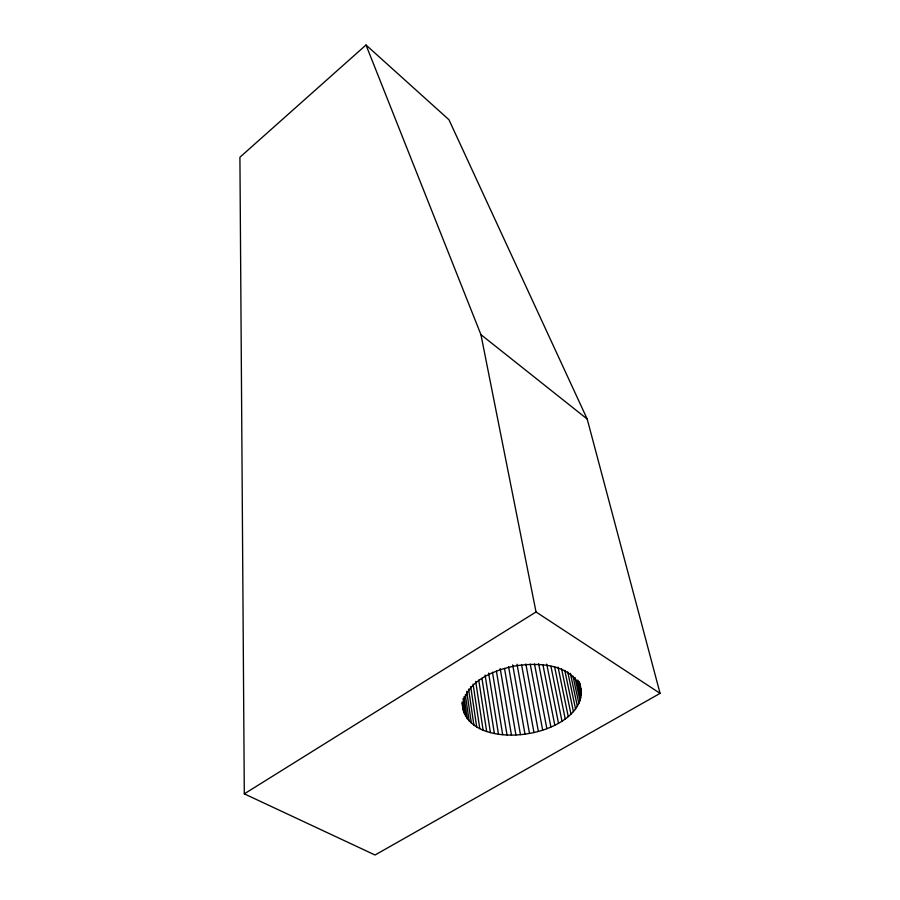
<?xml version="1.0" encoding="UTF-8"?>
<svg xmlns="http://www.w3.org/2000/svg" width="900" height="900" viewBox="0 0 900 900"><rect width="100%" height="100%" fill="white"/><g stroke="black" fill="none" stroke-linecap="round" stroke-linejoin="round"><path stroke-width="1.35" d="M462.161 703.204C464.546 734.614 505.294 738.079 529.493 733.399C553.072 729.574 588.78 712.395 579.611 683.055M366.007 45L239.917 157.252L244.305 793.845L375.041 855L660.082 693.36L587.205 419.051L448.942 119.711L366.007 45L480.938 334.642L536.029 611.977L660.082 693.36M244.305 793.845L536.029 611.977M480.938 334.642L587.205 419.051M581.085 689.895C572.569 663.413 537.368 662.186 514.373 666.079C492.75 670.387 462.701 682.717 462.949 708.761M579.555 683.156L580.444 687.251M578.992 681.604L581.377 692.595M578.835 681.952L579.431 684.686M578.014 680.209L581.288 695.329M576.99 680.22L580.837 698.085M575.021 677.486L580.039 700.841M573.007 676.114L578.88 703.586M570.375 673.335L577.384 706.309M567.731 671.895L575.561 708.975M564.784 670.376L573.413 711.596M561.555 668.79L570.971 714.127M558.056 667.114L568.238 716.569M554.602 666.697L565.222 718.909M550.913 666.169L561.971 721.136M546.739 664.133L558.484 723.229M542.914 664.695L554.794 725.186M538.65 663.739L550.901 726.986M534.499 663.986L546.863 728.629M530.224 664.065L542.666 730.091M525.836 663.952L538.358 731.385M521.629 665.044L533.959 732.488M517.028 664.211L529.493 733.399M512.707 664.909L524.981 734.119M508.613 666.776L520.447 734.636M504.517 668.452L515.925 734.94M500.209 668.531L511.447 735.053M496.418 671.175L507.015 734.951M492.469 672.232L502.684 734.648M488.61 673.087L498.454 734.13M485.1 675.124L494.359 733.421M481.95 678.352L490.421 732.51M478.733 680.006L486.664 731.408M475.706 681.469L483.12 730.114M473.096 684.135L479.79 728.629M470.711 686.644L476.707 726.986M468.608 689.164L473.895 725.164M466.729 691.335L471.364 723.195M465.334 694.744L469.136 721.069M464.04 696.645L467.224 718.819M463.061 698.434L465.637 716.456M462.814 702.877L464.389 713.97M462.184 701.887L463.489 711.405"/></g></svg>
